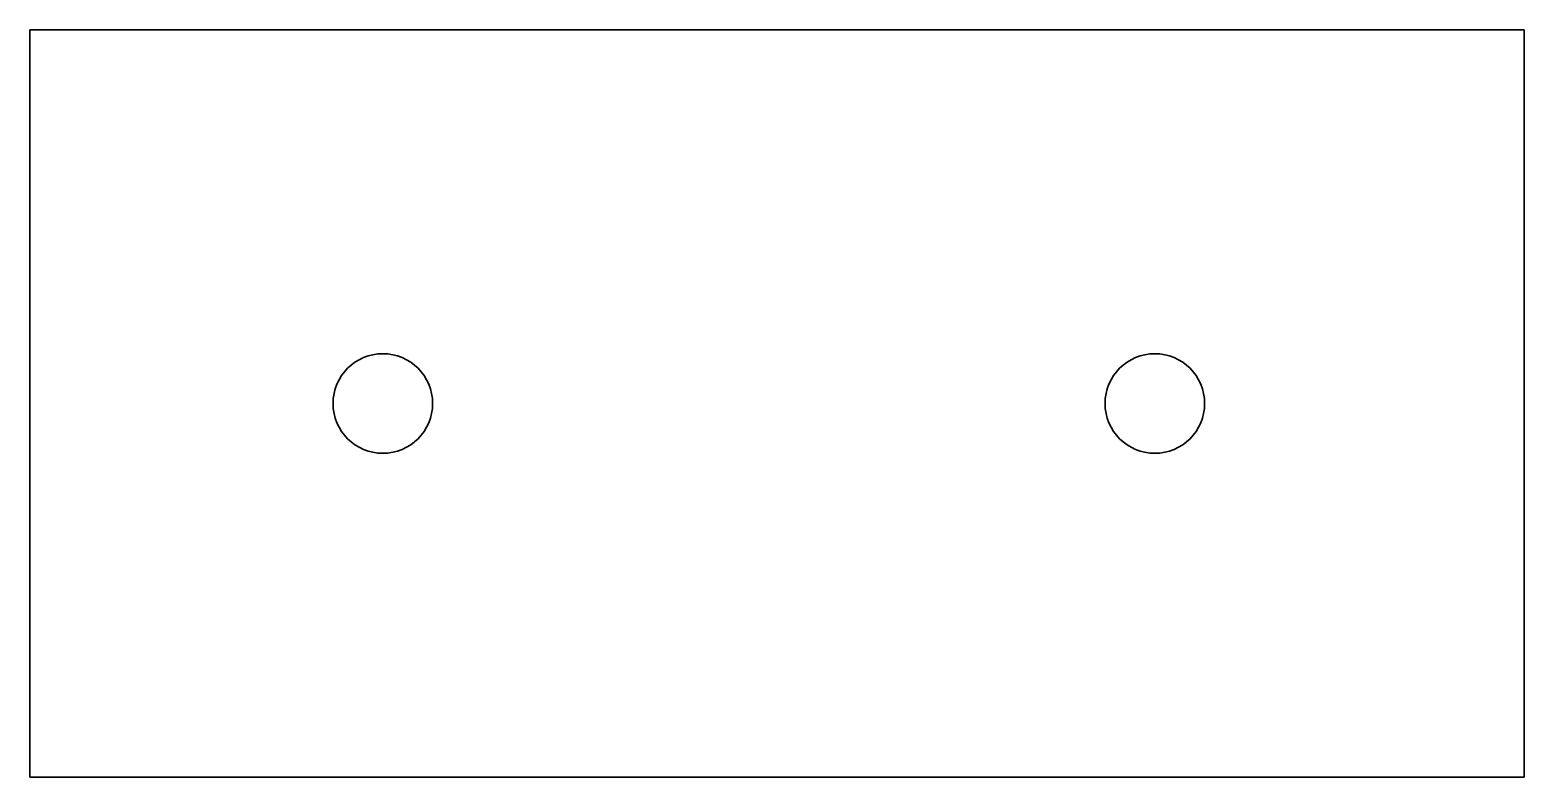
# Model space of a CAD drawing. Header units: inches. Extents: x 89.2 to 119.2, y -118.2 to -103.2.
import ezdxf

# ---------------------------------------------------------------- set-up
doc = ezdxf.new("R2010")
doc.units = ezdxf.units.IN
doc.header["$MEASUREMENT"] = 0
doc.layers.add('Layer 1', color=7, linetype='Continuous')
doc.layers.add('Layer 3', color=7, linetype='Continuous')

msp = doc.modelspace()

# ---------------------------------------------------------------- linework, layer by layer
at = {"layer": 'Layer 1', "color": 179, "lineweight": 35, "true_color": 0x231f20}
msp.add_lwpolyline([(119.239, -118.155), (89.239, -118.155), (89.239, -103.155), (119.239, -103.155), (119.239, -118.155)], dxfattribs=at)
at = {"layer": 'Layer 3', "color": 179, "lineweight": 35, "true_color": 0x231f20}
for points in [[(97.325, -110.655), (97.325, -111.207), (96.877, -111.655), (96.325, -111.655), (95.773, -111.655), (95.325, -111.207), (95.325, -110.655), (95.325, -110.102), (95.773, -109.655), (96.325, -109.655), (96.877, -109.655), (97.325, -110.102), (97.325, -110.655)], [(112.825, -110.655), (112.825, -110.102), (112.377, -109.655), (111.825, -109.655), (111.273, -109.655), (110.825, -110.102), (110.825, -110.655), (110.825, -111.207), (111.273, -111.655), (111.825, -111.655), (112.377, -111.655), (112.825, -111.207), (112.825, -110.655)]]:
    msp.add_open_spline(points, degree=3, knots=[0, 0, 0, 0, 1, 1, 1, 2, 2, 2, 3, 3, 3, 4, 4, 4, 4], dxfattribs=at)

doc.saveas('drawing.dxf')
